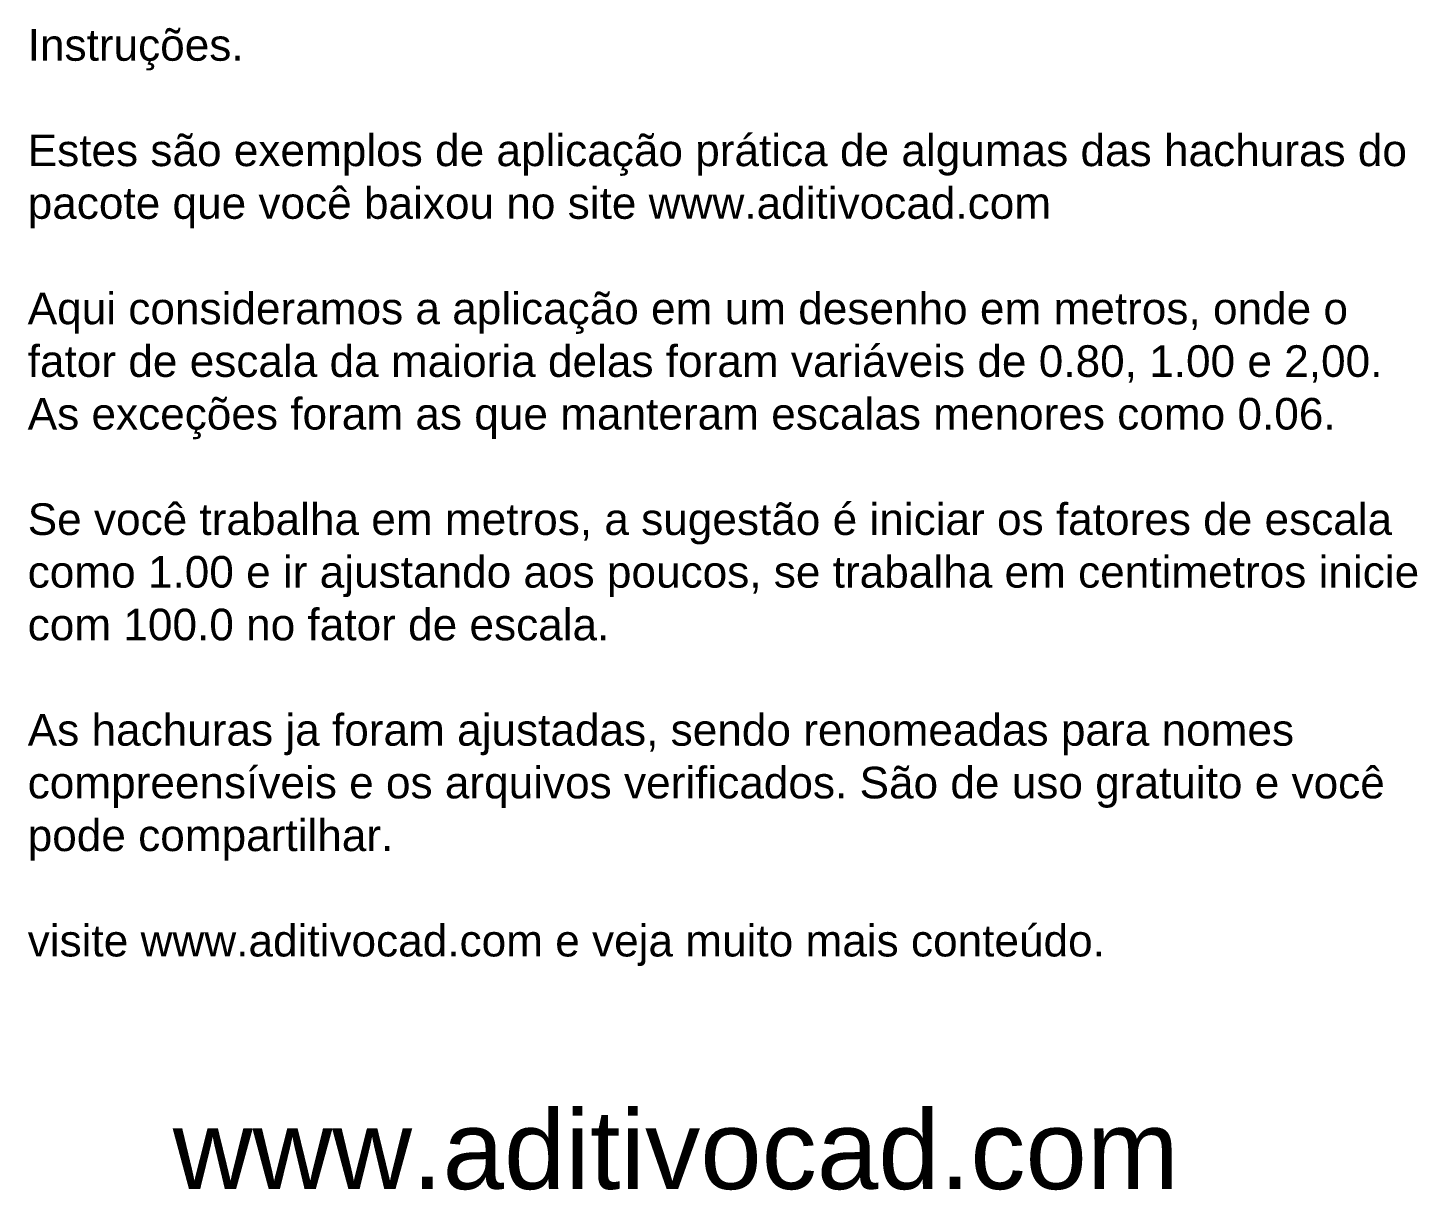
# Model space of a CAD drawing. Header units: inches. Extents: x 8.9 to 34.2, y 3.1 to 17.6.
# Drawn here: x 25.39 to 34.18, y 9.36 to 16.72 of the extents above; entities that cross this region are included whole.
import ezdxf

# ---------------------------------------------------------------- set-up
doc = ezdxf.new("R2010")
doc.units = ezdxf.units.IN
doc.header["$MEASUREMENT"] = 0
doc.layers.add('www.aditivocad.com', color=88, linetype='Continuous')
doc.styles.add('AditivoCAD.Com', font='arial.ttf')
doc.styles.get("Standard").update_dxf_attribs({"font": 'arial.ttf'})

msp = doc.modelspace()

# ---------------------------------------------------------------- texts
at = {"insert": (25.38490396377533, 16.70779320374845), "char_height": 0.2, "attachment_point": 1}
msp.add_mtext_dynamic_manual_height_columns('Instruções.\\P\\PEstes são exemplos de aplicação prática de algumas das hachuras do pacote que você baixou no site www.aditivocad.com\\P\\PAqui consideramos a aplicação em um desenho em metros, onde o fator de escala da maioria delas foram variáveis de 0.80, 1.00 e 2,00. As exceções foram as que manteram escalas menores como 0.06.\\P\\PSe você trabalha em metros, a sugestão é iniciar os fatores de escala como 1.00 e ir ajustando aos poucos, se trabalha em centimetros inicie com 100.0 no fator de escala.\\P\\PAs hachuras ja foram ajustadas, sendo renomeadas para nomes compreensíveis e os arquivos verificados. São de uso gratuito e você pode compartilhar.\\P\\Pvisite www.aditivocad.com e veja muito mais conteúdo.', width=8.862123486771907, gutter_width=1, heights=[0], dxfattribs=at)
at = {"layer": 'www.aditivocad.com', "style": 'AditivoCAD.Com'}
msp.add_text('www.aditivocad.com', height=0.5, dxfattribs=at).set_placement((26.30314816484379, 9.367957185349525))

doc.saveas('drawing.dxf')
